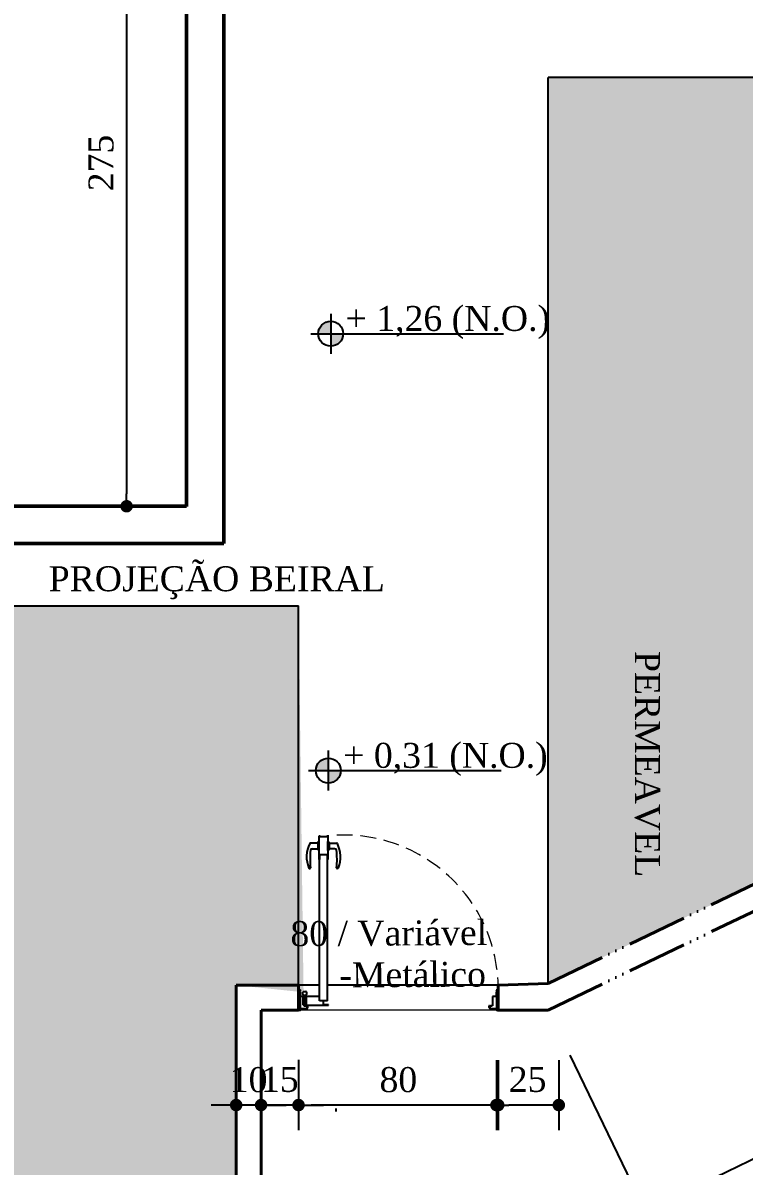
# Model space of a CAD drawing. Header units: centimetres. Extents: x -48696 to 156237, y -5617 to 29024.
# Drawn here: x 81617.6 to 81906.6, y 14351.7 to 14809.7 of the extents above; entities that cross this region are included whole.
import ezdxf

# ---------------------------------------------------------------- set-up
doc = ezdxf.new("R2010")
doc.units = ezdxf.units.CM
doc.linetypes.add('ACAD_ISO06W100', pattern=[36, 24, -3, 0, -3, 0, -3, 0, -3])
doc.linetypes.add('HIDDEN', pattern=[9.525, 6.35, -3.175])
for name, color, linetype, lineweight in [('Corte Planta', 4, 'ACAD_ISO06W100', 40), ('Parede Baixa', 5, 'Continuous', 50), ('Parede Corte', 4, 'Continuous', 40), ('Portas - Janelas', 2, 'Continuous', 20), ('Projeção Portas', 55, 'HIDDEN', 5)]:
    doc.layers.add(name, color=color, linetype=linetype, lineweight=lineweight)
for name, color, linetype in [('Hachuria - Moveis', 1, 'Continuous'), ('PN010', 1, 'Continuous'), ('Portas-Cotas', 2, 'Continuous'), ('Texto', 2, 'Continuous')]:
    doc.layers.add(name, color=color, linetype=linetype)
doc.styles.add('Valéria', font='romantic.ttf', dxfattribs={"height": 10})
doc.dimstyles.new('Cota - 50', dxfattribs={"dimtxt": 10, "dimasz": 5, "dimexe": 10, "dimexo": 20, "dimgap": 5, "dimtad": 1, "dimtxsty": 'Valéria', "dimblk": 'DOT', "dimcen": 0, "dimclrd": 12, "dimclre": 12, "dimclrt": 2, "dimazin": 2, "dimtfac": 1, "dimtix": 1, "dimtmove": 0, "dimatfit": 3, "dimldrblk": 'DOT', "dimfxl": 1, "dimarcsym": 0})

# ---------------------------------------------------------------- blocks, each defined once
blk = doc.blocks.new('_Dot')
at = {"color": 0, "linetype": 'ByBlock', "lineweight": -2}
blk.add_line((-0.5, 0), (-1, 0), dxfattribs=at)
at = {"color": 0, "linetype": 'ByBlock', "const_width": 0.5}
blk.add_lwpolyline([(-0.25, 0, 1), (0.25, 0, 1)], format="xyb", close=True, dxfattribs=at)
blk = doc.blocks.new('*D1434')
at = {"color": 12, "lineweight": -2, "transparency": 16777216}
for p, q in [((81807.35, 14394.21), (81807.35, 14366.19)), ((81832.35, 14394.21), (81832.35, 14366.19)), ((81827.35, 14376.19), (81812.35, 14376.19))]:
    blk.add_line(p, q, dxfattribs=at)
at = {"layer": 'Defpoints', "color": 0, "transparency": 16777216}
for p in [(81807.35, 14414.21), (81832.35, 14414.21), (81807.35, 14376.19)]:
    blk.add_point(p, dxfattribs=at)
at = {"color": 12, "lineweight": -2, "transparency": 16777216, "xscale": 5, "yscale": 5, "zscale": 5, "rotation": 180}
blk.add_blockref('_Dot', (81807.35, 14376.19), dxfattribs=at)
at = {"color": 12, "lineweight": -2, "transparency": 16777216, "xscale": 5, "yscale": 5, "zscale": 5}
blk.add_blockref('_Dot', (81832.35, 14376.19), dxfattribs=at)
at = {"color": 2, "transparency": 16777216, "insert": (81819.85, 14386.39), "char_height": 10, "attachment_point": 5, "style": 'Valéria'}
blk.add_mtext('25', dxfattribs=at)
blk = doc.blocks.new('*D1435')
at = {"color": 12, "lineweight": -2, "transparency": 16777216}
for p, q in [((81728.07, 14394.24), (81728.07, 14366.19)), ((81808.07, 14394.21), (81808.07, 14366.19)), ((81803.07, 14376.19), (81733.07, 14376.19))]:
    blk.add_line(p, q, dxfattribs=at)
at = {"layer": 'Defpoints', "color": 0, "transparency": 16777216}
for p in [(81728.07, 14414.24), (81808.07, 14414.21), (81728.07, 14376.19)]:
    blk.add_point(p, dxfattribs=at)
at = {"color": 12, "lineweight": -2, "transparency": 16777216, "xscale": 5, "yscale": 5, "zscale": 5, "rotation": 180}
blk.add_blockref('_Dot', (81728.07, 14376.19), dxfattribs=at)
at = {"color": 12, "lineweight": -2, "transparency": 16777216, "xscale": 5, "yscale": 5, "zscale": 5}
blk.add_blockref('_Dot', (81808.07, 14376.19), dxfattribs=at)
at = {"color": 2, "transparency": 16777216, "insert": (81768.07, 14386.3), "char_height": 10, "attachment_point": 5, "style": 'Valéria'}
blk.add_mtext('80', dxfattribs=at)
blk = doc.blocks.new('*D1436')
at = {"color": 12, "lineweight": -2, "transparency": 16777216}
for p, q in [((81713.07, 14394.21), (81713.07, 14366.19)), ((81728.07, 14394.24), (81728.07, 14366.19)), ((81708.07, 14376.19), (81703.07, 14376.19)), ((81728.07, 14376.19), (81713.07, 14376.19)), ((81733.07, 14376.19), (81738.07, 14376.19))]:
    blk.add_line(p, q, dxfattribs=at)
at = {"layer": 'Defpoints', "color": 0, "transparency": 16777216}
for p in [(81713.07, 14414.21), (81728.07, 14414.24), (81713.07, 14376.19)]:
    blk.add_point(p, dxfattribs=at)
at = {"color": 12, "lineweight": -2, "transparency": 16777216, "xscale": 5, "yscale": 5, "zscale": 5}
blk.add_blockref('_Dot', (81713.07, 14376.19), dxfattribs=at)
at = {"color": 12, "lineweight": -2, "transparency": 16777216, "xscale": 5, "yscale": 5, "zscale": 5, "rotation": 180}
blk.add_blockref('_Dot', (81728.07, 14376.19), dxfattribs=at)
at = {"color": 2, "transparency": 16777216, "insert": (81720.57, 14386.39), "char_height": 10, "attachment_point": 5, "style": 'Valéria'}
blk.add_mtext('15', dxfattribs=at)
blk = doc.blocks.new('*D1437')
at = {"color": 12, "lineweight": -2, "transparency": 16777216}
for p, q in [((81703.08, 14404.21), (81703.08, 14366.19)), ((81713.07, 14394.21), (81713.07, 14366.19)), ((81698.08, 14376.19), (81693.08, 14376.19)), ((81713.07, 14376.19), (81703.08, 14376.19)), ((81718.07, 14376.19), (81723.07, 14376.19))]:
    blk.add_line(p, q, dxfattribs=at)
at = {"layer": 'Defpoints', "color": 0, "transparency": 16777216}
for p in [(81703.08, 14424.21), (81713.07, 14414.21), (81703.08, 14376.19)]:
    blk.add_point(p, dxfattribs=at)
at = {"color": 12, "lineweight": -2, "transparency": 16777216, "xscale": 5, "yscale": 5, "zscale": 5}
blk.add_blockref('_Dot', (81703.08, 14376.19), dxfattribs=at)
at = {"color": 12, "lineweight": -2, "transparency": 16777216, "xscale": 5, "yscale": 5, "zscale": 5, "rotation": 180}
blk.add_blockref('_Dot', (81713.07, 14376.19), dxfattribs=at)
at = {"color": 2, "transparency": 16777216, "insert": (81708.07, 14386.3), "char_height": 10, "attachment_point": 5, "style": 'Valéria'}
blk.add_mtext('10', dxfattribs=at)
blk = doc.blocks.new('*D1480')
at = {"color": 12, "lineweight": -2, "transparency": 16777216}
for p, q in [((81663.23, 14891.05), (81649.18, 14891.05)), ((81659.18, 14886.05), (81659.18, 14621.05)), ((81663.15, 14616.05), (81649.18, 14616.05))]:
    blk.add_line(p, q, dxfattribs=at)
at = {"layer": 'Defpoints', "color": 0, "transparency": 16777216}
for p in [(81683.23, 14891.05), (81659.18, 14616.05), (81683.15, 14616.05)]:
    blk.add_point(p, dxfattribs=at)
at = {"color": 12, "lineweight": -2, "transparency": 16777216, "xscale": 5, "yscale": 5, "zscale": 5}
for p, rotation in [((81659.18, 14891.05), 90), ((81659.18, 14616.05), 270)]:
    blk.add_blockref('_Dot', p, dxfattribs=dict(at, rotation=rotation))
at = {"color": 2, "transparency": 16777216, "insert": (81648.99, 14753.55), "char_height": 10, "attachment_point": 5, "rotation": 90, "style": 'Valéria'}
blk.add_mtext('275', dxfattribs=at)
blk = doc.blocks.new('*D1488')
at = {"color": 12, "lineweight": -2, "transparency": 16777216}
for p, q in [((82427.72, 14686.62), (82484.6, 14570.4)), ((80086.62, 13408.09), (82475.71, 14577.18)), ((80029.65, 13513.14), (80086.53, 13396.91))]:
    blk.add_line(p, q, dxfattribs=at)
at = {"layer": 'Defpoints', "color": 0, "transparency": 16777216}
for p in [(82418.93, 14704.59), (82480.2, 14579.38), (80020.86, 13531.1)]:
    blk.add_point(p, dxfattribs=at)
at = {"color": 12, "lineweight": -2, "transparency": 16777216, "xscale": 5, "yscale": 5, "zscale": 5}
for p, rotation in [((82480.2, 14579.38), 26.0746693799297), ((80082.13, 13405.89), 206.0746693799297)]:
    blk.add_blockref('_Dot', p, dxfattribs=dict(at, rotation=rotation))
at = {"color": 2, "transparency": 16777216, "insert": (81276.71, 14001.75), "char_height": 10, "attachment_point": 5, "rotation": 26.0747, "style": 'Valéria'}
blk.add_mtext('2666', dxfattribs=at)
blk = doc.blocks.new('*D1514')
at = {"color": 12, "lineweight": -2, "transparency": 16777216}
for p, q in [((82032.83, 14490.39), (82067.22, 14419.18)), ((82058.37, 14426.01), (81871.5, 14335.78)), ((81836.78, 14396.2), (81871.35, 14324.6))]:
    blk.add_line(p, q, dxfattribs=at)
at = {"layer": 'Defpoints', "color": 0, "transparency": 16777216}
for p in [(82024.14, 14508.4), (81828.08, 14414.21), (81867, 14333.6)]:
    blk.add_point(p, dxfattribs=at)
at = {"color": 12, "lineweight": -2, "transparency": 16777216, "xscale": 5, "yscale": 5, "zscale": 5}
for p, rotation in [((82062.87, 14428.18), 25.77515081865184), ((81867, 14333.6), 205.7751508186518)]:
    blk.add_blockref('_Dot', p, dxfattribs=dict(at, rotation=rotation))
at = {"color": 2, "transparency": 16777216, "insert": (81960.54, 14389.99), "char_height": 10, "attachment_point": 5, "rotation": 25.7752, "style": 'Valéria'}
blk.add_mtext('218', dxfattribs=at)
blk = doc.blocks.new('*D1515')
at = {"color": 12, "lineweight": -2, "transparency": 16777216}
for p, q in [((81836.78, 14396.2), (81871.35, 14324.6)), ((81862.5, 14331.43), (81745.61, 14274.98)), ((81721.75, 14312.91), (81745.46, 14263.8))]:
    blk.add_line(p, q, dxfattribs=at)
at = {"layer": 'Defpoints', "color": 0, "transparency": 16777216}
for p in [(81828.08, 14414.21), (81713.05, 14330.92), (81741.11, 14272.81)]:
    blk.add_point(p, dxfattribs=at)
at = {"color": 12, "lineweight": -2, "transparency": 16777216, "xscale": 5, "yscale": 5, "zscale": 5}
for p, rotation in [((81867, 14333.6), 25.77515081865184), ((81741.11, 14272.81), 205.7751508186518)]:
    blk.add_blockref('_Dot', p, dxfattribs=dict(at, rotation=rotation))
at = {"color": 2, "transparency": 16777216, "insert": (81799.66, 14312.31), "char_height": 10, "attachment_point": 5, "rotation": 25.7752, "style": 'Valéria'}
blk.add_mtext('140', dxfattribs=at)

msp = doc.modelspace()

# ---------------------------------------------------------------- hatches: boundary and pattern name
h = msp.add_hatch()
h.set_pattern_fill('GRASS2', color=74, scale=15, angle=-90, pattern_type=2)
h.set_pattern_definition([(270, (0.3, -4.5), (15, -15), [2.25, -0.45, 0.6, -0.45, 2.25, -9]), (270, (0.75, -3.75), (15, -15), [1.5, -1.125, 2.25, -1.125, 1.5, -7.5]), (270, (6.75, -9), (15, -15), [1.875, -0.75, 1.875, -10.5]), (270, (9.75, -1.5), (15, -15), [0.75, -1.5, 0.75, -12]), (0, (9.75, -3), (15, 15), [1.35, -13.65]), (0, (0.75, -7.5), (15, 15), [1.5, -13.5]), (0, (6.75, -11.25), (15, 15), [1.5, -13.5]), (315, (0.6, -9.45), (15, -7e-15), [1.5, -19.7132034]), (45, (0.6, -5.55), (7e-15, 15), [1.5, -19.7132034]), (333.434949, (0.675, -9), (15, -8e-10), [1.5, -32.0410197]), (345.9637565, (0.75, -8.25), (15, -5e-10), [1.5, -60.3465844]), (345.9637565, (6.75, -12), (15, -5e-10), [1.2, -60.6465844]), (345.9637565, (9.75, -3.3), (15, -5e-10), [1.05, -60.7965844]), (14.0362435, (0.75, -6.75), (15, 5e-10), [1.5, -60.3465844]), (14.0362435, (6.75, -10.5), (15, 5e-10), [1.2, -60.6465844]), (14.0362435, (9.75, -2.7), (15, 5e-10), [1.05, -60.7965844]), (26.565051, (0.675, -6), (15, 6e-09), [1.5, -32.041002])])
h.paths.add_polyline_path([(81728.07857, 14576.11069), (81338.13653, 14576.22408), (81338.01687, 14164.72067), (81703.05078, 14337.25561), (81703.05078, 14424.20746), (81730.08123, 14421.38275)])
h.paths.add_polyline_path([(81993.42585, 14787.79968), (81828.07857, 14787.79968), (81828.07857, 14424.82742), (81993.42584, 14504.67096)])
h.paths.add_polyline_path([(81993.42584, 14549.55569), (82074.87875, 14549.55569), (82093.42585, 14559.55566), (81993.42584, 14559.55566)])
h.paths.add_polyline_path([(82093.42585, 14665.87597), (82108.31254, 14665.87597), (82108.31254, 14565.70033), (82093.42585, 14565.70033)])
h.paths.add_polyline_path([(81993.42585, 14619.55566), (82093.42585, 14619.55566), (82093.42585, 14629.55562), (81993.42585, 14629.55562)])
h.paths.add_polyline_path([(82108.31254, 14629.55555), (82240.54974, 14629.55555), (82219.84091, 14619.55559), (82108.31254, 14619.55559)])
h.paths.add_polyline_path([(81993.42585, 14689.55562), (82018.94671, 14689.55562), (82018.94671, 14699.55558), (81993.42585, 14699.55558)])
h.paths.add_polyline_path([(81993.42585, 14759.55558), (82013.49587, 14759.55558), (82013.49587, 14769.55554), (81993.42585, 14769.55554)])
h.paths.add_polyline_path([(82005.21022, 14829.55554), (82008.48968, 14829.55554), (82008.48968, 14839.55551), (82005.21022, 14839.55551)])
h.paths.add_polyline_path([(82005.23058, 14899.55551), (82013.25201, 14899.55551), (82013.25201, 14910.55551), (82005.23058, 14910.55551)])
h.paths.add_polyline_path([(82005.25094, 14969.55547), (82013.30028, 14969.55547), (82013.30028, 14979.55543), (82005.25094, 14979.55543)])
h.paths.add_polyline_path([(82005.2742, 15038.5554), (82014.33281, 15038.5554), (82014.33281, 15049.5554), (82005.2742, 15049.5554)])
h.paths.add_polyline_path([(82021.96372, 15109.74301), (82005.29493, 15109.74301), (82005.29493, 15120.84647), (82027.60966, 15120.84647)])
h.paths.add_polyline_path([(82093.4049, 15195.48867), (82109.36233, 15195.48867), (82110.39813, 15137.49515), (82093.4049, 15137.49515)])
h.paths.add_polyline_path([(82005.31217, 15180.13316), (82093.4049, 15180.13316), (82093.4049, 15191.13321), (82005.31217, 15191.13321)])
h.paths.add_polyline_path([(82230.24402, 15181.13113), (82109.44012, 15181.13113), (82109.44012, 15191.13316), (82230.24402, 15191.13316)])
h.paths.add_polyline_path([(82327.66969, 15214.51743), (82309.66969, 15214.51743), (82309.66969, 15250.50267), (82327.66969, 15250.50267)])
h.paths.add_polyline_path([(82213.40803, 15250.50267), (82434.29217, 15250.70677), (82439.76516, 15397.46837), (82213.40803, 15397.46837)])
h.paths.add_polyline_path([(82427.76243, 15180.05039), (82396.02528, 15180.05039), (82395.04626, 15191.21598), (82427.76243, 15191.21598)])
h.paths.add_polyline_path([(82402.4004, 15109.59643), (82429.0305, 15109.61186), (82429.44403, 15120.70099), (82402.4004, 15120.70099)])
h.paths.add_polyline_path([(82426.4195, 15039.59643), (82406.70458, 15039.59643), (82402.55408, 15049.61317), (82426.4195, 15049.59643)])
h.paths.add_polyline_path([(82184.79577, 15111.07709), (82222.88919, 15111.07709), (82222.88919, 15120.76365), (82184.79577, 15120.76365)])
h.paths.add_polyline_path([(82193.67774, 15049.55537), (82221.95413, 15049.55537), (82217.50339, 15040.19297), (82193.67774, 15040.19297)])
h.paths.add_polyline_path([(82402.50516, 14979.59643), (82423.80908, 14979.59643), (82423.80908, 14969.59643), (82402.50516, 14969.59643)])
h.paths.add_polyline_path([(82402.31342, 14898.59643), (82421.57158, 14898.59643), (82421.57158, 14909.59643), (82402.31342, 14909.59643)])
h.paths.add_polyline_path([(82193.90017, 14979.54963), (82221.89817, 14979.54963), (82221.89817, 14969.54966), (82193.90017, 14969.54966)])
h.paths.add_polyline_path([(82193.85124, 14909.55541), (82221.9622, 14909.55541), (82221.9622, 14899.55544), (82193.85124, 14899.55544)])
h.paths.add_polyline_path([(82385.51214, 14699.55557), (82363.32612, 14688.8423), (82328.30543, 14688.8423), (82328.30543, 14671.93136), (82313.30873, 14664.6897), (82313.30873, 14689.55555), (82184.54623, 14689.25155), (82188.07845, 14699.55552), (82313.30873, 14699.55552), (82311.2818, 14742.5952), (82327.36336, 14742.58473), (82328.30873, 14699.55557)])
h.paths.add_polyline_path([(82415.94969, 14758.84226), (82389.68474, 14760.59616), (82394.63514, 14770.18448), (82415.94969, 14770.18448)])
h.paths.add_polyline_path([(82418.56011, 14828.84229), (82401.63024, 14828.84229), (82401.63024, 14840.28358), (82418.56011, 14840.28358)])
h.paths.add_polyline_path([(82193.03695, 14769.55554), (82228.27854, 14769.55554), (82228.27854, 14759.55552), (82193.03695, 14759.55552)])
h.paths.add_polyline_path([(82193.7269, 14839.55544), (82222.21868, 14839.55544), (82222.21868, 14829.55554), (82193.7269, 14829.55554)])
h.paths.add_polyline_path([(82434.29217, 15250.70677), (82427.76246, 15250.70677), (82427.76246, 15120.7637), (82429.44403, 15120.70099)])
at = {"layer": 'Portas - Janelas'}
h = msp.add_hatch(color=256, dxfattribs=at)
edge = h.paths.add_edge_path()
edge.add_arc((81740.95669, 14685.1666), 5, 90, 180)
edge.add_line((81735.95669, 14685.1666), (81740.95669, 14685.1666))
edge.add_line((81740.95669, 14685.1666), (81740.95669, 14690.1666))
edge = h.paths.add_edge_path()
edge.add_arc((81740.95669, 14685.1666), 5, 270, 360)
edge.add_line((81745.95669, 14685.1666), (81740.95669, 14685.1666))
edge.add_line((81740.95669, 14685.1666), (81740.95669, 14680.1666))
h = msp.add_hatch(color=256, dxfattribs=at)
edge = h.paths.add_edge_path()
edge.add_arc((81740.00803, 14510.16721), 5, 90, 180)
edge.add_line((81735.00803, 14510.16721), (81740.00803, 14510.16721))
edge.add_line((81740.00803, 14510.16721), (81740.00803, 14515.16721))
edge = h.paths.add_edge_path()
edge.add_arc((81740.00803, 14510.16721), 5, 270, 360)
edge.add_line((81745.00803, 14510.16721), (81740.00803, 14510.16721))
edge.add_line((81740.00803, 14510.16721), (81740.00803, 14505.16721))

# ---------------------------------------------------------------- linework, layer by layer
for p, q in [((82005.19808, 14787.79968), (81828.07857, 14787.79968)), ((81828.07857, 14424.82742), (81828.07857, 14787.79968)), ((81403.14813, 14576.11069), (81728.07857, 14576.11069)), ((81728.07857, 14424.20746), (81728.07857, 14576.11069))]:
    msp.add_line(p, q)
at = {"color": 1}
for p, q in [((81735.83513, 14481.1378), (81732.76738, 14481.13697)), ((81735.83507, 14481.3878), (81735.83575, 14478.8378)), ((81735.94504, 14481.48783), (81735.93504, 14481.48782)), ((81736.33437, 14483.98793), (81736.72723, 14483.98804)), ((81736.33691, 14474.52793), (81736.33437, 14483.98793)), ((81736.33593, 14478.17793), (81736.33496, 14481.79793)), ((81736.72723, 14483.98804), (81736.72728, 14483.78804)), ((81736.72728, 14483.78804), (81737.09442, 14483.78814)), ((81737.09442, 14483.78814), (81737.12443, 14483.75815)), ((81737.12443, 14483.75815), (81737.15442, 14483.78815)), ((81737.15442, 14483.78815), (81737.18443, 14483.75816)), ((81737.18443, 14483.75816), (81737.21442, 14483.78817)), ((81737.21442, 14483.78817), (81737.24443, 14483.75818)), ((81737.24443, 14483.75818), (81737.27442, 14483.78819)), ((81737.27442, 14483.78819), (81737.30443, 14483.75819)), ((81737.30443, 14483.75819), (81737.33442, 14483.7882)), ((81737.33442, 14483.7882), (81737.36443, 14483.75821)), ((81737.36443, 14483.75821), (81737.39442, 14483.78822)), ((81737.39442, 14483.78822), (81737.42443, 14483.75823)), ((81737.42443, 14483.75823), (81737.45442, 14483.78823)), ((81737.45442, 14483.78823), (81737.48443, 14483.75824)), ((81737.48443, 14483.75824), (81737.51442, 14483.78825)), ((81737.51442, 14483.78825), (81737.54443, 14483.75826)), ((81737.54443, 14483.75826), (81737.57442, 14483.78827)), ((81737.57442, 14483.78827), (81737.60443, 14483.75827)), ((81737.60443, 14483.75827), (81737.63442, 14483.78828)), ((81737.63442, 14483.78828), (81737.66443, 14483.75829)), ((81737.66443, 14483.75829), (81737.69442, 14483.7883)), ((81737.69442, 14483.7883), (81737.72443, 14483.75831)), ((81737.72443, 14483.75831), (81737.75442, 14483.78831)), ((81737.75442, 14483.78831), (81737.78443, 14483.75832)), ((81737.78443, 14483.75832), (81737.81442, 14483.78833)), ((81737.81442, 14483.78833), (81738.35442, 14483.78848)), ((81738.35442, 14483.78848), (81738.38443, 14483.75848)), ((81738.38443, 14483.75848), (81738.41442, 14483.78849)), ((81738.41442, 14483.78849), (81738.44443, 14483.7585)), ((81738.44443, 14483.7585), (81738.47442, 14483.78851)), ((81738.47442, 14483.78851), (81738.50443, 14483.75852)), ((81738.50443, 14483.75852), (81738.53442, 14483.78853)), ((81738.53442, 14483.78853), (81738.56443, 14483.75853)), ((81738.56443, 14483.75853), (81738.59442, 14483.78854)), ((81738.59442, 14483.78854), (81738.62443, 14483.75855)), ((81738.62443, 14483.75855), (81738.65442, 14483.78856)), ((81738.65442, 14483.78856), (81738.68443, 14483.75857)), ((81738.68443, 14483.75857), (81738.71442, 14483.78857)), ((81738.71442, 14483.78857), (81738.74443, 14483.75858)), ((81738.74443, 14483.75858), (81738.77442, 14483.78859)), ((81738.77442, 14483.78859), (81738.80443, 14483.7586)), ((81738.80443, 14483.7586), (81738.83442, 14483.78861)), ((81738.83442, 14483.78861), (81738.86443, 14483.75861)), ((81738.86443, 14483.75861), (81738.89442, 14483.78862)), ((81738.89442, 14483.78862), (81738.92443, 14483.75863)), ((81738.92443, 14483.75863), (81738.95442, 14483.78864)), ((81738.95442, 14483.78864), (81738.98443, 14483.75865)), ((81738.98443, 14483.75865), (81739.01442, 14483.78865)), ((81739.01442, 14483.78865), (81739.04443, 14483.75866)), ((81739.04443, 14483.75866), (81739.07442, 14483.78867)), ((81739.07442, 14483.78867), (81739.44156, 14483.78877)), ((81739.44151, 14483.98877), (81739.83437, 14483.98888)), ((81739.44156, 14483.78877), (81739.44151, 14483.98877)), ((81739.83437, 14483.98888), (81739.83691, 14474.52888)), ((81739.83593, 14478.17888), (81739.83496, 14481.79888)), ((81740.22504, 14481.48898), (81740.23504, 14481.48898)), ((81740.33507, 14481.38901), (81740.33575, 14478.83901)), ((81740.33513, 14481.13901), (81743.40289, 14481.13984)), ((81733.50081, 14478.83717), (81735.83575, 14478.8378)), ((81735.83575, 14478.8378), (81735.83582, 14478.5878)), ((81735.93585, 14478.48782), (81735.94585, 14478.48783)), ((81739.68639, 14476.47884), (81736.48639, 14476.47797)), ((81736.48639, 14476.47797), (81736.48691, 14474.52797)), ((81736.5107, 14417.90819), (81736.49493, 14476.47798)), ((81739.69216, 14417.90905), (81739.67639, 14476.47883)), ((81739.68691, 14474.52884), (81739.68639, 14476.47884)), ((81740.23585, 14478.48898), (81740.22585, 14478.48898)), ((81742.6707, 14478.83964), (81740.33575, 14478.83901)), ((81740.33575, 14478.83901), (81740.33582, 14478.58901)), ((81736.48691, 14474.52797), (81736.33691, 14474.52793)), ((81739.83691, 14474.52888), (81739.68691, 14474.52884)), ((81732.3887, 14470.98687), (81732.604, 14470.98693)), ((81743.78704, 14470.98994), (81743.57174, 14470.98988)), ((81728.77101, 14422.1861), (81728.07101, 14422.18592)), ((81728.22107, 14421.98596), (81728.22106, 14421.98596)), ((81728.22117, 14421.58596), (81728.22107, 14421.98596)), ((81728.22117, 14421.58596), (81728.22117, 14421.58596)), ((81728.22123, 14421.38596), (81728.62123, 14421.38606)), ((81728.22134, 14420.95596), (81728.22123, 14421.38596)), ((81728.22134, 14420.95596), (81728.22134, 14420.95596)), ((81728.27105, 14422.03597), (81728.68445, 14422.03608)), ((81728.27105, 14422.03597), (81728.27105, 14422.03597)), ((81728.27119, 14421.53597), (81728.27118, 14421.53597)), ((81728.68459, 14421.53608), (81728.27119, 14421.53597)), ((81728.62123, 14421.38606), (81728.62122, 14421.38606)), ((81728.67123, 14421.33608), (81728.67124, 14421.33608)), ((81728.67124, 14421.33608), (81728.67295, 14414.98608)), ((81728.68445, 14422.03608), (81728.73447, 14421.98609)), ((81728.73457, 14421.58609), (81728.68459, 14421.53608)), ((81728.73447, 14421.98609), (81728.82105, 14422.03612)), ((81728.82119, 14421.53612), (81728.73457, 14421.58609)), ((81728.77101, 14422.1861), (81728.77101, 14422.1861)), ((81728.82103, 14422.13612), (81728.82102, 14422.13612)), ((81728.82105, 14422.03612), (81728.82103, 14422.13612)), ((81728.82169, 14419.65612), (81728.82119, 14421.53612)), ((81729.78147, 14420.48267, 19), (81729.78123, 14421.38267, 19)), ((81730.08115, 14421.68275, 19), (81730.98115, 14421.68299, 19)), ((81731.28123, 14421.38307, 19), (81731.28147, 14420.48307, 19)), ((81808.07099, 14422.20746), (81807.32099, 14422.20726)), ((81807.32099, 14422.20726), (81807.32103, 14422.05726)), ((81807.32103, 14422.05726), (81807.40765, 14422.00728)), ((81807.40775, 14421.60728), (81807.32117, 14421.55726)), ((81807.32117, 14421.55726), (81807.32167, 14419.67726)), ((81807.40765, 14422.00728), (81807.45763, 14422.0573)), ((81807.45777, 14421.5573), (81807.40775, 14421.60728)), ((81807.45763, 14422.0573), (81807.87103, 14422.05741)), ((81807.87117, 14421.55741), (81807.45777, 14421.5573)), ((81807.47123, 14421.4073), (81807.92121, 14421.40742)), ((81807.47293, 14415.0073), (81807.47123, 14421.4073)), ((81807.92106, 14422.00742), (81807.92115, 14421.60742)), ((81807.92121, 14421.40742), (81807.92133, 14420.95742)), ((81807.97134, 14420.90744), (81808.02134, 14420.90745)), ((81730.37169, 14419.65654), (81728.82169, 14419.65612)), ((81729.93191, 14418.86642), (81729.9619, 14418.89642)), ((81729.96191, 14418.83642), (81729.93191, 14418.86642)), ((81729.93192, 14418.80642), (81729.96191, 14418.83642)), ((81729.96193, 14418.77642), (81729.93192, 14418.80642)), ((81729.93194, 14418.74642), (81729.96193, 14418.77642)), ((81729.96195, 14418.71642), (81729.93194, 14418.74642)), ((81729.93195, 14418.68642), (81729.96195, 14418.71642)), ((81729.96196, 14418.65642), (81729.93195, 14418.68642)), ((81729.93197, 14418.62642), (81729.96196, 14418.65642)), ((81729.96198, 14418.59642), (81729.93197, 14418.62642)), ((81729.93199, 14418.56642), (81729.96198, 14418.59642)), ((81729.962, 14418.53642), (81729.93199, 14418.56642)), ((81729.932, 14418.50642), (81729.962, 14418.53642)), ((81729.96201, 14418.47642), (81729.932, 14418.50642)), ((81729.93202, 14418.44642), (81729.96201, 14418.47642)), ((81729.96203, 14418.41642), (81729.93202, 14418.44642)), ((81729.93204, 14418.38642), (81729.96203, 14418.41642)), ((81729.96204, 14418.35642), (81729.93204, 14418.38642)), ((81729.93205, 14418.32642), (81729.96204, 14418.35642)), ((81729.96206, 14418.29642), (81729.93205, 14418.32642)), ((81729.93207, 14418.26642), (81729.96206, 14418.29642)), ((81729.96208, 14418.23642), (81729.93207, 14418.26642)), ((81729.93208, 14418.20642), (81729.96208, 14418.23642)), ((81729.96209, 14418.17642), (81729.93208, 14418.20642)), ((81729.93216, 14417.90642), (81729.96216, 14417.93642)), ((81729.96217, 14417.87642), (81729.93216, 14417.90642)), ((81729.93225, 14417.60642), (81729.96224, 14417.63642)), ((81729.96225, 14417.57642), (81729.93225, 14417.60642)), ((81729.93226, 14417.54642), (81729.96225, 14417.57642)), ((81729.96227, 14417.51642), (81729.93226, 14417.54642)), ((81729.93228, 14417.48642), (81729.96227, 14417.51642)), ((81729.96229, 14417.45642), (81729.93228, 14417.48642)), ((81729.93229, 14417.42642), (81729.96229, 14417.45642)), ((81729.9623, 14417.39642), (81729.93229, 14417.42642)), ((81729.93231, 14417.36642), (81729.9623, 14417.39642)), ((81729.96232, 14417.33642), (81729.93231, 14417.36642)), ((81729.93233, 14417.30642), (81729.96232, 14417.33642)), ((81729.96233, 14417.27642), (81729.93233, 14417.30642)), ((81729.93234, 14417.24642), (81729.96233, 14417.27642)), ((81729.96235, 14417.21642), (81729.93234, 14417.24642)), ((81729.93236, 14417.18642), (81729.96235, 14417.21642)), ((81729.96237, 14417.15642), (81729.93236, 14417.18642)), ((81729.93237, 14417.12642), (81729.96237, 14417.15642)), ((81729.96238, 14417.09642), (81729.93237, 14417.12642)), ((81729.93239, 14417.06642), (81729.96238, 14417.09642)), ((81729.9624, 14417.03642), (81729.93239, 14417.06642)), ((81729.93241, 14417.00642), (81729.9624, 14417.03642)), ((81729.96242, 14416.97642), (81729.93241, 14417.00642)), ((81729.93242, 14416.94642), (81729.96242, 14416.97642)), ((81729.96243, 14416.91642), (81729.93242, 14416.94642)), ((81729.96173, 14419.50642), (81730.20173, 14419.50649)), ((81729.9619, 14418.89642), (81729.96173, 14419.50642)), ((81729.96216, 14417.93642), (81729.96209, 14418.17642)), ((81729.96224, 14417.63642), (81729.96217, 14417.87642)), ((81729.9626, 14416.30642), (81729.96243, 14416.91642)), ((81729.9869, 14418.88472, 19), (81729.98675, 14419.43472, 19)), ((81730.03691, 14418.83474, 19), (81729.9869, 14418.88472, 19)), ((81729.98743, 14416.93472, 19), (81730.03741, 14416.98474, 19)), ((81729.98757, 14416.38472, 19), (81729.98743, 14416.93472, 19)), ((81730.03674, 14419.48474, 19), (81730.14674, 14419.48477, 19)), ((81730.037, 14418.50974, 19), (81730.03691, 14418.83474, 19)), ((81730.08702, 14418.45975, 19), (81730.037, 14418.50974, 19)), ((81730.03703, 14418.40974, 19), (81730.08702, 14418.45975, 19)), ((81730.03713, 14418.04903, 19), (81730.03703, 14418.40974, 19)), ((81730.0373, 14417.40974, 19), (81730.0372, 14417.76386, 19)), ((81730.08731, 14417.35975, 19), (81730.0373, 14417.40974, 19)), ((81730.03733, 14417.30974, 19), (81730.08731, 14417.35975, 19)), ((81730.03741, 14416.98474, 19), (81730.03733, 14417.30974, 19)), ((81730.14759, 14416.33477, 19), (81730.03759, 14416.33474, 19)), ((81730.19655, 14420.18278, 19), (81730.08155, 14420.18275, 19)), ((81730.19675, 14419.43478, 19), (81730.19681, 14419.20978, 19)), ((81730.19751, 14416.60978, 19), (81730.19757, 14416.38478, 19)), ((81730.20173, 14419.50649), (81730.20181, 14419.23649)), ((81730.20181, 14419.23649), (81730.2018, 14419.23649)), ((81730.20252, 14416.57649), (81730.20252, 14416.57649)), ((81730.20252, 14416.57649), (81730.2026, 14416.30649)), ((81730.24912, 14419.21201), (81730.24913, 14419.212)), ((81730.24913, 14419.212), (81730.37179, 14419.30118)), ((81730.2493, 14416.60137), (81730.24928, 14416.60138)), ((81730.37254, 14416.5183), (81730.2493, 14416.60137)), ((81730.27478, 14419.16835, 19), (81730.3968, 14419.2507, 19)), ((81730.39753, 14416.56897, 19), (81730.27546, 14416.65125, 19)), ((81730.37179, 14419.30118), (81730.37169, 14419.65654)), ((81730.37272, 14415.85654), (81730.37254, 14416.5183)), ((81730.3968, 14419.2507, 19), (81730.39661, 14419.98283, 19)), ((81730.39761, 14416.25983, 19), (81730.39753, 14416.56897, 19)), ((81730.66757, 14416.4092, 19), (81730.48297, 14416.2245, 19)), ((81730.66683, 14419.15991, 19), (81730.61684, 14419.10989, 19)), ((81730.61684, 14419.10989, 19), (81730.61749, 14416.70989, 19)), ((81730.61749, 14416.70989, 19), (81730.6675, 14416.65991, 19)), ((81730.66661, 14419.98291, 19), (81730.66683, 14419.15991, 19)), ((81730.6675, 14416.65991, 19), (81730.66757, 14416.4092, 19)), ((81736.51023, 14419.65819), (81730.69169, 14419.65662)), ((81730.69169, 14419.65662), (81730.6918, 14419.26376)), ((81730.6918, 14419.26376), (81730.78385, 14419.21519)), ((81730.78456, 14416.5981), (81730.69253, 14416.54948)), ((81730.69253, 14416.54948), (81730.69264, 14416.15662)), ((81730.86173, 14419.50667), (81731.10173, 14419.50673)), ((81730.8618, 14419.25667), (81730.86173, 14419.50667)), ((81730.8626, 14416.30667), (81730.86253, 14416.55667)), ((81730.98155, 14420.18299, 19), (81730.86655, 14420.18296, 19)), ((81731.10173, 14419.50673), (81731.1019, 14418.89673)), ((81731.1019, 14418.89673), (81731.13191, 14418.86674)), ((81731.13191, 14418.86674), (81731.10191, 14418.83673)), ((81731.10191, 14418.83673), (81731.13192, 14418.80674)), ((81731.13192, 14418.80674), (81731.10193, 14418.77673)), ((81731.10193, 14418.77673), (81731.13194, 14418.74674)), ((81731.13194, 14418.74674), (81731.10195, 14418.71673)), ((81731.10195, 14418.71673), (81731.13195, 14418.68674)), ((81731.13195, 14418.68674), (81731.10196, 14418.65673)), ((81731.10196, 14418.65673), (81731.13197, 14418.62674)), ((81731.13197, 14418.62674), (81731.10198, 14418.59673)), ((81731.10198, 14418.59673), (81731.13199, 14418.56674)), ((81731.13199, 14418.56674), (81731.102, 14418.53673)), ((81731.102, 14418.53673), (81731.132, 14418.50674)), ((81731.132, 14418.50674), (81731.10201, 14418.47673)), ((81731.10201, 14418.47673), (81731.13202, 14418.44674)), ((81731.13202, 14418.44674), (81731.10203, 14418.41673)), ((81731.10203, 14418.41673), (81731.13204, 14418.38674)), ((81731.13204, 14418.38674), (81731.10204, 14418.35673)), ((81731.10204, 14418.35673), (81731.13205, 14418.32674)), ((81731.13205, 14418.32674), (81731.10206, 14418.29673)), ((81731.10206, 14418.29673), (81731.13207, 14418.26674)), ((81731.13207, 14418.26674), (81731.10208, 14418.23673)), ((81731.10208, 14418.23673), (81731.13208, 14418.20674)), ((81731.13208, 14418.20674), (81731.10209, 14418.17673)), ((81731.10209, 14418.17673), (81731.10216, 14417.93673)), ((81731.10216, 14417.93673), (81731.13216, 14417.90674)), ((81731.13216, 14417.90674), (81731.10217, 14417.87673)), ((81731.10217, 14417.87673), (81731.10224, 14417.63673)), ((81731.10224, 14417.63673), (81731.13225, 14417.60674)), ((81731.13225, 14417.60674), (81731.10225, 14417.57673)), ((81731.10225, 14417.57673), (81731.13226, 14417.54674)), ((81731.13226, 14417.54674), (81731.10227, 14417.51673)), ((81731.10227, 14417.51673), (81731.13228, 14417.48674)), ((81731.13228, 14417.48674), (81731.10229, 14417.45673)), ((81731.10229, 14417.45673), (81731.13229, 14417.42674)), ((81731.13229, 14417.42674), (81731.1023, 14417.39673)), ((81731.1023, 14417.39673), (81731.13231, 14417.36674)), ((81731.13231, 14417.36674), (81731.10232, 14417.33673)), ((81731.10232, 14417.33673), (81731.13233, 14417.30674)), ((81731.13233, 14417.30674), (81731.10233, 14417.27673)), ((81731.10233, 14417.27673), (81731.13234, 14417.24674)), ((81731.13234, 14417.24674), (81731.10235, 14417.21673)), ((81731.10235, 14417.21673), (81731.13236, 14417.18674)), ((81731.13236, 14417.18674), (81731.10237, 14417.15673)), ((81731.10237, 14417.15673), (81731.13237, 14417.12674)), ((81731.13237, 14417.12674), (81731.10238, 14417.09673)), ((81731.10238, 14417.09673), (81731.13239, 14417.06674)), ((81731.13239, 14417.06674), (81731.1024, 14417.03673)), ((81731.1024, 14417.03673), (81731.13241, 14417.00674)), ((81731.13241, 14417.00674), (81731.10242, 14416.97673)), ((81731.10242, 14416.97673), (81731.13242, 14416.94674)), ((81731.13242, 14416.94674), (81731.10243, 14416.91673)), ((81731.10243, 14416.91673), (81731.1026, 14416.30673)), ((81739.70216, 14417.90905), (81736.5107, 14417.90819)), ((81738.1026, 14416.30862), (81738.10216, 14417.90862)), ((81807.32167, 14419.67726), (81805.77167, 14419.67684)), ((81805.77167, 14419.67684), (81805.7727, 14415.87684)), ((81728.07284, 14415.41592), (81728.07316, 14414.18592)), ((81728.07316, 14414.18592), (81728.77317, 14414.1861)), ((81728.17282, 14415.46594), (81728.12282, 14415.46593)), ((81728.17281, 14415.46594), (81728.17282, 14415.46594)), ((81728.22284, 14415.41596), (81728.22283, 14415.41596)), ((81728.22295, 14414.98596), (81728.22284, 14415.41596)), ((81728.67295, 14414.98608), (81728.22295, 14414.98596)), ((81728.22301, 14414.78596), (81728.223, 14414.78596)), ((81728.22311, 14414.38596), (81728.22301, 14414.78596)), ((81728.22311, 14414.38596), (81728.22311, 14414.38596)), ((81728.27298, 14414.83597), (81728.27299, 14414.83597)), ((81728.27299, 14414.83597), (81728.68639, 14414.83608)), ((81728.27313, 14414.33597), (81728.27312, 14414.33597)), ((81728.68653, 14414.33608), (81728.27313, 14414.33597)), ((81728.68639, 14414.83608), (81728.73641, 14414.78609)), ((81728.73651, 14414.38609), (81728.68653, 14414.33608)), ((81728.73641, 14414.78609), (81728.82299, 14414.83612)), ((81728.82313, 14414.33612), (81728.73651, 14414.38609)), ((81728.77317, 14414.1861), (81728.77316, 14414.18611)), ((81728.82299, 14414.83612), (81731.25299, 14414.83677)), ((81728.82315, 14414.23612), (81728.82313, 14414.33612)), ((81728.82315, 14414.23612), (81728.82315, 14414.23612)), ((81730.2026, 14416.30649), (81729.9626, 14416.30642)), ((81731.14772, 14415.85674), (81730.37272, 14415.85654)), ((81730.69264, 14416.15662), (81740.05264, 14416.15914)), ((81731.1026, 14416.30673), (81730.8626, 14416.30667)), ((81731.07274, 14415.75672), (81731.19774, 14415.75676)), ((81731.07281, 14415.50672), (81731.07274, 14415.75672)), ((81731.62281, 14415.50687), (81731.07281, 14415.50672)), ((81731.14771, 14415.85674), (81731.14772, 14415.85674)), ((81731.19773, 14415.80676), (81731.19772, 14415.80676)), ((81731.19774, 14415.75676), (81731.19773, 14415.80676)), ((81731.25299, 14414.83677), (81731.25299, 14414.83677)), ((81731.49772, 14415.80684), (81731.49773, 14415.80684)), ((81731.49773, 14415.80684), (81731.49774, 14415.75684)), ((81731.49774, 14415.75684), (81731.62274, 14415.75687)), ((81731.54772, 14415.85685), (81731.54771, 14415.85685)), ((81731.77272, 14415.85691), (81731.54772, 14415.85685)), ((81731.62274, 14415.75687), (81731.62281, 14415.50687)), ((81731.77285, 14415.35691), (81731.77272, 14415.85691)), ((81731.77285, 14415.35691), (81731.77285, 14415.35691)), ((81740.0526, 14416.30914), (81738.1026, 14416.30862)), ((81740.05264, 14416.15914), (81740.0526, 14416.30914)), ((81804.5977, 14415.87653), (81804.3727, 14415.87647)), ((81804.3727, 14415.87647), (81804.37283, 14415.37647)), ((81804.52272, 14415.77651), (81804.64772, 14415.77654)), ((81804.52279, 14415.52651), (81804.52272, 14415.77651)), ((81805.07279, 14415.52665), (81804.52279, 14415.52651)), ((81804.64772, 14415.77654), (81804.64772, 14415.82654)), ((81804.89298, 14414.85661), (81807.32297, 14414.85726)), ((81804.94772, 14415.82662), (81804.94772, 14415.77662)), ((81804.94772, 14415.77662), (81805.07272, 14415.77665)), ((81805.7727, 14415.87684), (81804.9977, 14415.87663)), ((81805.07272, 14415.77665), (81805.07279, 14415.52665)), ((81807.32297, 14414.85726), (81807.40959, 14414.80728)), ((81807.40969, 14414.40728), (81807.32311, 14414.35726)), ((81807.32311, 14414.35726), (81807.32313, 14414.25726)), ((81807.37315, 14414.20727), (81808.07316, 14414.20746)), ((81807.40959, 14414.80728), (81807.45957, 14414.8573)), ((81807.45971, 14414.3573), (81807.40969, 14414.40728)), ((81807.45957, 14414.8573), (81807.87297, 14414.85741)), ((81807.87311, 14414.35741), (81807.45971, 14414.3573)), ((81807.92293, 14415.00742), (81807.47293, 14415.0073)), ((81807.92282, 14415.43742), (81807.92293, 14415.00742)), ((81807.92299, 14414.80742), (81807.9231, 14414.40742)), ((81808.02283, 14415.48745), (81807.9728, 14415.48744)), ((81743.07352, 14374.83321), (81743.07385, 14373.60321))]:
    msp.add_line(p, q, dxfattribs=at)
for centre, radius, start, end in [((81743.44067, 14475.63551), 12.14519, 153.8096024, 201.6953612), ((81732.76761, 14480.88671), 0.25026, 90.0524372, 154.1433667), ((81735.93507, 14481.38782), 0.1, 90.0154318, 180.0154318), ((81735.94502, 14481.57783), 0.09, 270.0154318, 0.0154318), ((81736.29502, 14481.57792), 0.26, 90.0154318, 180.0154318), ((81736.29496, 14481.79792), 0.04, 0.0154318, 90.0154318), ((81739.87496, 14481.79889), 0.04, 90.0154318, 180.0154318), ((81739.87502, 14481.57889), 0.26, 0.0154318, 90.0154318), ((81740.22502, 14481.57898), 0.09, 180.0154318, 270.0154318), ((81740.23507, 14481.38898), 0.1, 0.0154318, 90.0154318), ((81743.4028, 14480.88958), 0.25026, 25.887497, 89.9784265), ((81732.73256, 14475.63263), 12.14519, 338.3355025, 26.2212613), ((81767.81902, 14474.74906), 35.1398, 174.2882817, 185.6922484), ((81733.5012, 14478.18694), 0.65023, 90.0339085, 174.7633663), ((81735.93582, 14478.58782), 0.1, 180.0154318, 270.0154318), ((81735.94587, 14478.39783), 0.09, 0.0154318, 90.0154318), ((81736.29587, 14478.39792), 0.26, 180.0154318, 270.0154318), ((81736.29593, 14478.17792), 0.04, 270.0154318, 0.0154318), ((81739.87593, 14478.17889), 0.04, 180.0154318, 270.0154318), ((81739.87587, 14478.39889), 0.26, 270.0154318, 0.0154318), ((81740.22587, 14478.39898), 0.09, 90.0154318, 180.0154318), ((81740.23582, 14478.58898), 0.1, 270.0154318, 0.0154318), ((81742.67066, 14478.18941), 0.65023, 5.2674974, 89.9969552), ((81708.35469, 14474.73304), 35.1398, 354.3386153, 5.742582), ((81732.38882, 14471.23714), 0.25027, 201.4099624, 269.9736514), ((81732.60383, 14471.23702), 0.25009, 270.0382415, 6.1274925), ((81743.57177, 14471.23997), 0.25009, 173.9033711, 269.9926222), ((81743.78679, 14471.24021), 0.25027, 270.0572123, 338.6209012), ((81728.17134, 14420.95594), 0.05, 270.0154318, 0.0154318), ((81728.27106, 14421.98597), 0.05, 90.0154318, 180.0154318), ((81728.27117, 14421.58597), 0.05, 180.0154318, 270.0154318), ((81728.62123, 14421.33606), 0.05, 0.0154318, 90.0154318), ((81728.77102, 14422.1361), 0.05, 0.0154318, 90.0154318), ((81730.08123, 14421.38275, 19), 0.3, 90.0154318, 180.0154318), ((81730.98123, 14421.38299, 19), 0.3, 0.0154318, 90.0154318), ((81807.87105, 14422.0074), 0.05001, 0.0268899, 90.0154318), ((81807.87115, 14421.60741), 0.05, 270.0168642, 0.0139995), ((81807.97133, 14420.95744), 0.05, 180.0154318, 270.0154318), ((81730.08147, 14420.48275, 19), 0.3, 180.0154318, 270.0154318), ((81730.03675, 14419.43474, 19), 0.05, 90.0154318, 180.0154318), ((81730.03757, 14416.38474, 19), 0.05, 180.0154318, 270.0154318), ((81730.14675, 14419.43477, 19), 0.05, 0.0154318, 90.0154318), ((81730.14757, 14416.38477, 19), 0.05, 270.0154318, 0.0154318), ((81730.19661, 14419.98278, 19), 0.2, 0.0154318, 90.0154318), ((81730.24681, 14419.20979, 19), 0.05, 180.0154318, 304.0154318), ((81730.24751, 14416.60979, 19), 0.05, 56.0154318, 180.0154318), ((81730.2318, 14419.2365), 0.03, 180.0154318, 305.2766124), ((81730.23252, 14416.5765), 0.03, 56.0164874, 180.0154318), ((81730.86661, 14419.98296, 19), 0.2, 90.0154318, 180.0154318), ((81730.8118, 14419.25665), 0.05, 236.0154318, 0.0154318), ((81730.81253, 14416.55665), 0.05, 0.0154318, 124.0154318), ((81730.98147, 14420.48299, 19), 0.3, 270.0154318, 0.0154318), ((81728.17283, 14415.41594), 0.05, 0.0154318, 90.0154318), ((81728.273, 14414.78597), 0.05, 90.0154318, 180.0154318), ((81728.27311, 14414.38597), 0.05, 180.0154318, 270.0154318), ((81728.77315, 14414.23611), 0.05, 270.0154318, 0.0154318), ((81730.44761, 14416.25985, 19), 0.05, 180.0154318, 315.0154318), ((81731.14772, 14415.80674), 0.05, 0.0154318, 90.0154318), ((81731.25285, 14415.35677), 0.52, 270.0154318, 0.0154318), ((81731.54772, 14415.80685), 0.05, 90.0154318, 180.0154318), ((81804.89283, 14415.37661), 0.52, 180.0154318, 270.0165337), ((81804.59773, 14415.82654), 0.04999, 0.0033382, 90.0362449), ((81804.99771, 14415.82664), 0.04999, 90.0154318, 180.0268922), ((81807.37313, 14414.25727), 0.05, 180.0154318, 270.0154318), ((81807.87299, 14414.8074), 0.05, 0.0200953, 90.0154318), ((81807.8731, 14414.40741), 0.05, 270.0030848, 0.0163209), ((81807.97282, 14415.43744), 0.05, 90.0154318, 180.0154318)]:
    msp.add_arc(centre, radius, start, end, dxfattribs=at)
at = {"layer": 'Corte Planta'}
for p, q in [((81828.07857, 14424.82742), (82019.78766, 14517.40066)), ((81828.07857, 14414.20737), (82024.13607, 14508.39559)), ((81808.07607, 14424.20746), (81828.07857, 14424.82742)), ((81807.72315, 14414.20737), (81828.07857, 14414.20737))]:
    msp.add_line(p, q, dxfattribs=at)
at = {"layer": 'Hachuria - Moveis'}
for centre in [(81740.95669, 14685.1666), (81740.00803, 14510.16721)]:
    msp.add_circle(centre, 5, dxfattribs=at)
at = {"layer": 'Parede Baixa'}
for p, q in [((81683.22809, 14891.04671), (81683.14812, 14616.01327)), ((81698.21261, 14837.79968), (81698.14378, 14601.11069)), ((81683.14814, 14616.11069), (81560.64814, 14616.11069)), ((81698.14378, 14601.11069), (81560.64814, 14601.11069))]:
    msp.add_line(p, q, dxfattribs=at)
at = {"layer": 'Parede Corte', "color": 4}
for p, q in [((81703.07606, 14424.20746), (81703.05078, 14337.25561)), ((81713.07315, 14414.20746), (81713.04894, 14330.92053))]:
    msp.add_line(p, q, dxfattribs=at)
at = {"layer": 'Parede Corte'}
for p, q in [((81728.07606, 14424.20746), (81703.07606, 14424.20746)), ((81728.07606, 14424.20746), (81728.07316, 14414.20746)), ((81808.07607, 14424.20746), (81808.07316, 14414.20746)), ((81728.07316, 14414.20746), (81713.07315, 14414.20746))]:
    msp.add_line(p, q, dxfattribs=at)
at = {"layer": 'PN010'}
for p, q in [((81740.95669, 14693.1666), (81740.95669, 14677.1666)), ((81732.95669, 14685.1666), (81810.18644, 14685.1666)), ((81740.00803, 14518.16721), (81740.00803, 14502.16721)), ((81732.00803, 14510.16721), (81809.23778, 14510.16721)), ((81736.50901, 14424.20746), (81728.07047, 14424.20746)), ((81808.07607, 14424.20746), (81739.69047, 14424.20746))]:
    msp.add_line(p, q, dxfattribs=at)
at = {"layer": 'Portas - Janelas'}
msp.add_line((81808.07316, 14414.20746), (81728.07316, 14414.20746), dxfattribs=at)
at = {"layer": 'Projeção Portas'}
msp.add_arc((81746.32477, 14422.55746), 61.77333, 358.4694095, 96.0310904, dxfattribs=at)

# ---------------------------------------------------------------- texts
at = {"layer": 'Portas-Cotas', "char_height": 10, "style": 'Valéria'}
for s, insert, attachment_point, rotation in [('PERMEAVEL', (81872.90354, 14512.74499), 2, 270), ('\\pi-18.9352;80 / Variável\\P\\pi0;-Metálico', (81773.75264, 14436.72678), 5, 0.3539253)]:
    msp.add_mtext(s, dxfattribs=dict(at, insert=insert, attachment_point=attachment_point, rotation=rotation))
at = {"layer": 'Texto', "char_height": 10, "attachment_point": 1, "style": 'Valéria'}
for s, insert in [('+ 1,26 (N.O.)', (81746.92017, 14696.2731)), ('{\\C1;PROJEÇÃO BEIRAL}', (81627.97964, 14592.0142)), ('+ 0,31 (N.O.)', (81745.97151, 14521.27372))]:
    msp.add_mtext(s, dxfattribs=dict(at, insert=insert))

# ---------------------------------------------------------------- dimensions: what is measured, and where the dimension line sits
dim = msp.add_linear_dim(base=(81659.18159, 14616.04673), p1=(81683.22809, 14891.04671), p2=(81683.14813, 14616.04673), angle=270, dimstyle='Cota - 50', override={"dimtxsty": 'Valéria'})
dim.commit()
dim.dimension.update_dxf_attribs({"geometry": '*D1480', "text_midpoint": (81648.98928, 14753.54672)})
dim = msp.add_aligned_dim(p1=(80020.86336, 13531.10129), p2=(82418.92992, 14704.58763), distance=-139.3961, text='2666', dimstyle='Cota - 50', override={"dimtxsty": 'Valéria'})
dim.commit()
dim.dimension.update_dxf_attribs({"geometry": '*D1488', "text_midpoint": (81276.70665, 14001.75091)})
for base, p1, p2, text, picture, middle in [((81867.00201, 14333.60118), (82024.13607, 14508.39559), (81828.07857, 14414.20737), '218', '*D1514', (81960.54241, 14389.99017)), ((81741.10968, 14272.80979), (81828.07857, 14414.20737), (81713.04894, 14330.92053), '140', '*D1515', (81799.6592, 14312.31047))]:
    dim = msp.add_linear_dim(base=base, p1=p1, p2=p2, angle=25.7751508, text=text, dimstyle='Cota - 50', override={"dimtxsty": 'Valéria', "dimtmove": 1})
    dim.commit()
    dim.dimension.update_dxf_attribs({"geometry": picture, "text_midpoint": middle})
for base, p1, p2, override, picture, middle in [((81703.07606, 14376.19373), (81713.07315, 14414.20746), (81703.07606, 14424.20746), {"dimtxsty": 'Valéria', "dimtmove": 1}, '*D1437', (81708.07461, 14386.30467)), ((81713.07315, 14376.19373), (81728.07316, 14414.23636), (81713.07315, 14414.20746), {"dimtxsty": 'Valéria', "dimtmove": 1}, '*D1436', (81720.57316, 14386.38603)), ((81728.07316, 14376.19373), (81808.07316, 14414.20746), (81728.07316, 14414.23636), {"dimtxsty": 'Valéria'}, '*D1435', (81768.07316, 14386.30467)), ((81807.34838, 14376.19373), (81832.34838, 14414.20746), (81807.34838, 14414.20746), {"dimtxsty": 'Valéria'}, '*D1434', (81819.84838, 14386.38603))]:
    dim = msp.add_linear_dim(base=base, p1=p1, p2=p2, dimstyle='Cota - 50', override=override)
    dim.commit()
    dim.dimension.update_dxf_attribs({"geometry": picture, "text_midpoint": middle})

doc.saveas('drawing.dxf')
